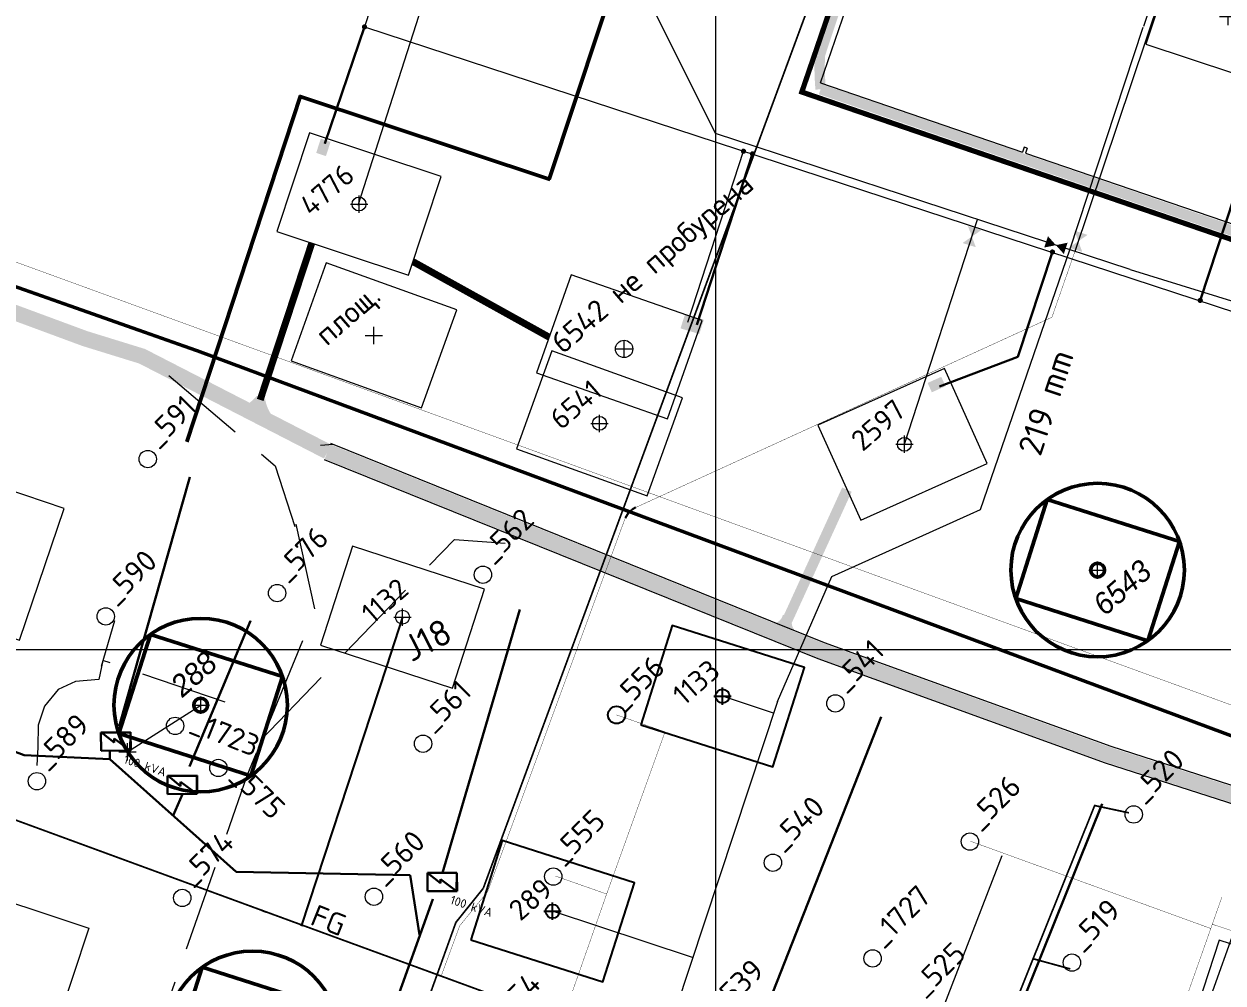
# Model space of a CAD drawing. Header units: millimetres. Extents: x 519 to 9564855, y -810 to 5021775.
# Drawn here: x 9530601 to 9531292, y 5000808 to 5001361 of the extents above; entities that cross this region are included whole.
import ezdxf
from ezdxf.enums import TextEntityAlignment as Align

# ---------------------------------------------------------------- set-up
doc = ezdxf.new("R2010")
doc.units = ezdxf.units.MM
doc.header["$LTSCALE"] = 2
doc.header["$MEASUREMENT"] = 0
doc.header["$PDMODE"] = 2
doc.header["$PDSIZE"] = 5
doc.linetypes.add('92051501$0$GROUND2', pattern=[35, 25, -10])
doc.linetypes.add('DASHED', pattern=[0.75, 0.5, -0.25])
for name, color, linetype in [('Existing roads', 41, 'Continuous'), ('FIBERGLASS', 212, 'Continuous'), ('Future Roads', 44, 'Continuous'), ('GRID_PULKOVO', 7, 'Continuous'), ('OilColl&Flowlines', 3, 'Continuous'), ('OLD WELLS(dr.bfr2000)', 24, 'Continuous'), ('ROAD_FIELD', 255, '92051501$0$GROUND2'), ('ROAD_GROUND', 9, 'Continuous'), ('Stage 10 wells', 7, 'Continuous'), ('stage 7.frame', 7, 'Continuous'), ('Stage 9.Frame&Text', 7, 'Continuous'), ('vodovod', 5, 'Continuous'), ('вода', 150, 'Continuous'), ('Скважины 2019г.', 241, 'Continuous'), ('Скважины на 2025 год _ОСМОТР', 5, 'Continuous'), ('утвержд. 2016', 40, 'Continuous')]:
    doc.layers.add(name, color=color, linetype=linetype)
for name, color, linetype, lineweight in [('PPLINE_GAS', 4, 'GAS_LINE', 30), ('SteamInjInfrastructure', 25, 'Continuous', 100), ('неф.коллектор', 94, 'g5_122_n', 30), ('Скважины на 2022 год', 60, 'Continuous', 13), ('Скважины на 2023 год', 201, 'Continuous', 20), ('Скважины на 2024 год-125', 10, 'Continuous', 40), ('Скважины на 2026', 222, 'Continuous', 50), ('ТХ_Проект. НГ', 244, 'g_122_n', 50), ('ТХ_Сущ. НГ', 244, 'g_122_n', 5), ('Электро', 1, 'Continuous', 30), ('Электроснаб', 1, 'Continuous', 18), ('Электроснабжене', 1, 'Continuous', 18)]:
    doc.layers.add(name, color=color, linetype=linetype, lineweight=lineweight)
doc.styles.add('92051501$0$STANDARD', font='simplex.shx')
doc.styles.add('Elect', font='isocpeur.ttf')
doc.styles.add('GeoApp', font='', dxfattribs={"height": 1})
doc.styles.add('Line_GUGK', font='')
doc.styles.get("Standard").update_dxf_attribs({"font": 'isocpeur.ttf', "width": 0.5})
doc.styles.get('GeoApp').set_extended_font_data('D431', italic=True)
doc.styles.get('Line_GUGK').set_extended_font_data('Bm431', italic=True)
doc.linetypes.add('g5_122_n', pattern='A,1,-1,1.5,-0.3,["Н",GeoApp,S=1,R=0,X=0,Y=-0.5],-1.5,1.5,-1,4,-1,4,-1,3', length=20.8)
doc.linetypes.add('g_122_n', pattern='A,2,-2,3,-0.6,["Н",Line_GUGK,S=2,R=0,X=0,Y=-1],-3,3,-2,8,-2,8,-2,6', length=41.6)
doc.linetypes.add('GAS_LINE', pattern='A,0.5,-0.2,["G",92051501$0$STANDARD,S=0.1,R=0,X=-0.1,Y=-0.05],-0.05', length=0.75)
doc.linetypes.add('STM_LINE', pattern='A,0.5,-0.2,["S",92051501$0$STANDARD,S=0.1,R=0,X=-0.1,Y=-0.05],-0.05', length=0.75)
doc.linetypes.add('WTR_LINE', pattern='A,0.5,-0.2,["W",92051501$0$STANDARD,S=0.1,R=0,X=-0.1,Y=-0.05],-0.05', length=0.75)

msp = doc.modelspace()

# ---------------------------------------------------------------- hatches: boundary and pattern name
at = {"layer": 'Existing roads', "lineweight": 0}
h = msp.add_hatch(color=256, dxfattribs=at)
edge = h.paths.add_edge_path()
edge.add_line((9530735.51973, 5001146.08319), (9530740.26576, 5001144.49134))
edge.add_arc((9530760.66862, 5001147.21926), 20.58442, 187.61544673, 221.50735806)
edge.add_line((9530745.25355, 5001133.57763), (9530727.09389, 5001139.58634))
edge.add_arc((9530715.45593, 5001163.39195), 26.4981, 296.05282574, 319.21610865)
at = {"layer": 'Future Roads', "linetype": 'ByBlock', "lineweight": 0}
h = msp.add_hatch(color=256, dxfattribs=at)
edge = h.paths.add_edge_path()
edge.add_line((9531041.61317, 5001019.00729), (9531038.76504, 5001019.94969))
edge.add_arc((9531032.39889, 5001021.32267), 6.51252, 270.73939806, 347.82943688, ccw=False)
edge.add_line((9531032.48293, 5001014.8107), (9531039.46066, 5001012.5019))
edge.add_line((9531039.46066, 5001012.5019), (9531046.43838, 5001010.19309))
edge.add_arc((9531050.38998, 5001015.36975), 6.51252, 155.55367521, 232.64371401, ccw=False)
edge.add_line((9531044.46131, 5001018.06489), (9531041.61317, 5001019.00729))
at = {"layer": 'Электро', "ltscale": 7.5}
msp.add_hatch(color=256, dxfattribs=at).paths.add_polyline_path([(9530777.98648, 5001292.54832), (9530772.36411, 5001294.37438), (9530769.70197, 5001286.17774), (9530775.32434, 5001284.35168)])
at = {"layer": 'Электро'}
for points in [[(9530993.18319, 5001189.93412), (9530987.55107, 5001191.72988), (9530984.93309, 5001183.51903), (9530990.56522, 5001181.72327)], [(9531122.21054, 5001153.57851), (9531124.62183, 5001148.18117), (9531132.4904, 5001151.6965), (9531130.07911, 5001157.09384)]]:
    msp.add_hatch(color=256, dxfattribs=at).paths.add_polyline_path(points)
at = {"layer": 'Электроснаб', "linetype": 'ByBlock', "lineweight": 0, "ltscale": 7.5}
msp.add_hatch(color=1, dxfattribs=at).paths.add_polyline_path([(9530777.98648, 5001292.54832), (9530772.36411, 5001294.37438), (9530769.70197, 5001286.17774), (9530775.32434, 5001284.35168)])
at = {"layer": 'Электроснаб', "linetype": 'ByBlock', "lineweight": 0}
for points in [[(9530987.99405, 5001191.46758), (9530982.36193, 5001193.26334), (9530979.74396, 5001185.05249), (9530985.37608, 5001183.25673)], [(9531122.21054, 5001153.57851), (9531124.62183, 5001148.18117), (9531132.4904, 5001151.6965), (9531130.07911, 5001157.09384)]]:
    msp.add_hatch(color=1, dxfattribs=at).paths.add_polyline_path(points)
at = {"layer": 'Электроснабжене', "linetype": 'ByBlock', "lineweight": 0, "ltscale": 7.5}
msp.add_hatch(color=1, dxfattribs=at).paths.add_polyline_path([(9530777.98648, 5001292.54832), (9530772.36411, 5001294.37438), (9530769.70197, 5001286.17774), (9530775.32434, 5001284.35168)])
at = {"layer": 'Электроснабжене', "linetype": 'ByBlock', "lineweight": 0}
msp.add_hatch(color=1, dxfattribs=at).paths.add_polyline_path([(9531122.21054, 5001153.57851), (9531124.62183, 5001148.18117), (9531132.4904, 5001151.6965), (9531130.07911, 5001157.09384)])

# ---------------------------------------------------------------- linework, layer by layer
at = {"color": 6, "linetype": 'STM_LINE', "lineweight": 0, "ltscale": 15}
msp.add_line((9531302.39619, 5000847.49796), (9531101.83438, 5000290.77807), dxfattribs=at)
at = {"color": 5, "linetype": 'WTR_LINE', "lineweight": 0, "ltscale": 100, "const_width": 2}
msp.add_lwpolyline([(9527059.994, 5002488.058), (9527832.679, 5002214.15), (9528541.641, 5001967.805), (9529684.446, 5001530.752), (9530702.239, 5001171.723), (9531496.57, 5000875.96), (9531289.842, 5000268.677), (9531235.995, 5000198.308)], dxfattribs=at)
at = {"color": 6, "linetype": 'ByBlock', "lineweight": 0, "ltscale": 5, "const_width": 1}
msp.add_lwpolyline([(9530211.4688, 5001062.5142), (9530204.48, 5001045.33), (9531005.1512, 5000751.7121), (9531170.4258, 5000704.4931), (9531547.2339, 5000571.2741), (9531573.2724, 5000563.4791), (9531746.2514, 5000501.3054), (9532131.7479, 5000365.3913)], dxfattribs=at)
for points, elevation in [([(9531238.2379, 5000905.7464), (9531218.49348, 5000909.95782), (9531139.55494, 5000713.42466)], -0.0567), ([(9531204.4533, 5000815.7646), (9531183.0193, 5000821.6378)], -1.1673)]:
    msp.add_lwpolyline(points, dxfattribs=dict(at, elevation=elevation))
at = {"layer": 'DEFPOINTS', "color": 1, "lineweight": 0, "ltscale": 80}
msp.add_point((9531108.8, 5001118.2), dxfattribs=at)
at = {"layer": 'FIBERGLASS', "lineweight": 0, "extrusion": (-8.62e-14, -1e-16, -1)}
for p, q in [((9531049.66616, 5001321.27018), (9531118.61306, 5001522.42529)), ((9531049.66614, 5001321.27015), (9531771.54988, 5001073.7862))]:
    msp.add_line(p, q, dxfattribs=at)
at = {"layer": 'FIBERGLASS', "linetype": 'ByBlock', "lineweight": 0, "ltscale": 50, "const_width": 0.2, "elevation": 0}
msp.add_lwpolyline([(9531663.51753, 5000834.43473), (9530282.91278, 5001337.5583), (9530369.38107, 5001580.05814)], dxfattribs=at)
at = {"layer": 'FIBERGLASS', "linetype": 'DASHED', "lineweight": 0, "ltscale": 0.07, "const_width": 3, "elevation": 0}
msp.add_lwpolyline([(9531445.63554, 5000134.93508), (9531453.49473, 5000148.15449), (9531449.60856, 5000150.46489), (9531470.33504, 5000210.90981), (9531511.62837, 5000306.16539), (9531598.86686, 5000505.13692), (9531687.23701, 5000704.64662), (9531690.12365, 5000713.15835), (9531775.3157, 5001066.34806), (9531771.80796, 5001073.56077), (9531049.66614, 5001321.27015), (9531118.61306, 5001522.42529), (9531116.27538, 5001523.22654)], dxfattribs=at)
at = {"layer": 'Future Roads', "linetype": 'ByBlock', "lineweight": 0, "ltscale": 25, "const_width": 6}
msp.add_lwpolyline([(9531121.80102, 5001502.48526, 0.305155909), (9531112.06799, 5001499.76202), (9531059.98246, 5001342.34775, 0.027529448), (9531060.49746, 5001322.86625), (9531759.11142, 5001082.79176)], format="xyb", dxfattribs=at)
at = {"layer": 'Future Roads', "linetype": 'ByBlock', "lineweight": 0, "const_width": 6, "flags": 128}
msp.add_lwpolyline([(9531039.62581, 5001013.1232), (9531075.67519, 5001092.0611)], dxfattribs=at)
at = {"layer": 'GRID_PULKOVO', "lineweight": 0}
for p, q in [((9531000, 5010000), (9531000, 4992000)), ((9519000, 5001000), (9533000, 5001000))]:
    msp.add_line(p, q, dxfattribs=at)
at = {"layer": 'OilColl&Flowlines', "lineweight": 0}
for p, q in [((9531300.01635, 5001506.78657), (9531207.13349, 5001229.40433)), ((9531238.96, 5001218.94), (9530999.85661, 5001297.29699))]:
    msp.add_line(p, q, dxfattribs=at)
at = {"layer": 'OilColl&Flowlines', "linetype": 'ByBlock', "lineweight": 0}
for p, q in [((9531296.78395, 5001507.86934, 0), (9531246.65139, 5001359.12988)), ((9530794, 5001256), (9530864.44633, 5001476.41745)), ((9531238.96, 5001218.94), (9531812.4663, 5001041.3966)), ((9531066.89, 5001042.06), (9531146.67, 5001077.86)), ((9531146.67, 5001077.86), (9531152.71981, 5001080.60652)), ((9531035.57, 5000969.98), (9531066.89, 5001042.06)), ((9531035.57, 5000969.98), (9530902.52804, 5000567.89706))]:
    msp.add_line(p, q, dxfattribs=at)
at = {"layer": 'OilColl&Flowlines', "color": 3, "linetype": 'ByBlock', "lineweight": 0, "ltscale": 25}
for p, q in [((9531108.8, 5001118.2), (9531151.00385, 5001247.86368)), ((9531033.35535, 5000963.28685), (9531004, 5000973)), ((9530986.70419, 5000822.29645), (9530906, 5000849))]:
    msp.add_line(p, q, dxfattribs=at)
at = {"layer": 'OilColl&Flowlines', "color": 6, "linetype": 'ByBlock', "lineweight": 0, "ltscale": 2, "const_width": 1}
for points in [[(9531104.85296, 5001509.70379), (9530866.01145, 5000862.19972)], [(9530866.01145, 5000862.19972), (9530850.24773, 5000842.6007)], [(9530850.24773, 5000842.6007), (9530431.8, 4999680.1)]]:
    msp.add_lwpolyline(points, dxfattribs=at)
at = {"layer": 'OilColl&Flowlines', "lineweight": 0, "flags": 128}
msp.add_lwpolyline([(9531203.92696, 5001229.79093), (9531246.53785, 5001358.5707)], dxfattribs=at)
at = {"layer": 'OilColl&Flowlines', "color": 3, "linetype": 'ByBlock', "lineweight": 0}
msp.add_lwpolyline([(9531146.16315, 5001233.02082, 8, 0, 0), (9531147.72793, 5001237.971, 0, 8, 0), (9531149.25712, 5001242.80859, 8, 8, 0)], format="xyseb", dxfattribs=at)
at = {"layer": 'OilColl&Flowlines', "lineweight": 0}
msp.add_lwpolyline([(9531207.51925, 5001230.34913, 8, 0, 0), (9531209.08403, 5001235.2993, 0, 8, 0), (9531210.61322, 5001240.1369, 8, 8, 0)], format="xyseb", dxfattribs=at)
at = {"layer": 'OilColl&Flowlines', "linetype": 'ByBlock', "lineweight": 0, "flags": 128}
msp.add_lwpolyline([(9531152.71981, 5001080.60652), (9531204.11496, 5001230.35913)], dxfattribs=at)
at = {"layer": 'OilColl&Flowlines', "lineweight": 0}
for points in [[(9531191.57163, 5001238.16486), (9531189.40515, 5001231.61728), (9531196.15877, 5001233.01484)], [(9531202.91238, 5001234.41241), (9531196.15877, 5001233.01484), (9531200.7459, 5001227.86482)]]:
    msp.add_solid(points, dxfattribs=at)
at = {"layer": 'OLD WELLS(dr.bfr2000)', "lineweight": 0}
for centre in [(9530672.6, 5001109.7), (9530865.8, 5001043), (9530747.2, 5001032.4), (9530648.4, 5001019), (9531069, 5000968.8), (9530942.9, 5000962.2), (9530688.4, 5000955.9), (9530831.3, 5000945.6), (9530713.3, 5000931.6), (9530608.7, 5000924), (9531241, 5000904.8), (9531146.6, 5000889.2), (9531033, 5000877), (9530906.4, 5000869), (9530692.5, 5000856.7), (9530803, 5000857.4), (9531090.5, 5000821.8), (9531205.4, 5000819.4)]:
    msp.add_circle(centre, 5, dxfattribs=at)
at = {"layer": 'OLD WELLS(dr.bfr2000)'}
msp.add_circle((9530942.9, 5000962.2), 5, dxfattribs=at)
msp.add_circle((9530942.9, 5000962.2), 5, dxfattribs=at)
at = {"layer": 'PPLINE_GAS', "linetype": 'GAS_LINE', "lineweight": 0, "ltscale": 20, "extrusion": (-8.62e-14, -1e-16, -1)}
for p, q in [((9531060.46296, 5001326.55494), (9531092.22572, 5001419.22461)), ((9531060.46296, 5001326.55494), (9531176.81587, 5001286.67468)), ((9531177.78793, 5001289.51073), (9531176.81587, 5001286.67468)), ((9531179.67988, 5001288.86227), (9531177.78793, 5001289.51073)), ((9531179.67988, 5001288.86227), (9531178.70782, 5001286.0262)), ((9531178.70782, 5001286.0262), (9531366.01268, 5001221.82698))]:
    msp.add_line(p, q, dxfattribs=at)
at = {"layer": 'ROAD_FIELD', "color": 9, "lineweight": 0, "flags": 128}
for points in [[(9530684.84073, 5001157.83369), (9530746.02035, 5001105.7247), (9530757.37154, 5001070.75855)], [(9530757.95463, 5001072.22617), (9530768.97851, 5001022.47675), (9530729.76751, 5000927.05708), (9530673.235, 5000765.284), (9530635.437, 5000722.755), (9530585.35562, 5000740.65434)], [(9530737.85222, 5000947.69458), (9530849.46119, 5001063.39442), (9530897.03124, 5001059.86665)]]:
    msp.add_lwpolyline(points, dxfattribs=at)
at = {"layer": 'ROAD_FIELD', "lineweight": 0}
for points in [[(9530646.00574, 5000990.30339), (9530653.537, 5001016.555)], [(9530717.16449, 5000969.55816), (9530646.737, 5000993.655), (9530644.337, 5000982.655), (9530631.037, 5000981.455), (9530621.037, 5000976.755), (9530613.037, 5000967.155), (9530609.337, 5000956.355), (9530609.137, 5000943.655), (9530608.637, 5000932.955)]]:
    msp.add_lwpolyline(points, dxfattribs=at)
at = {"layer": 'ROAD_GROUND', "color": 8, "lineweight": 0, "const_width": 9}
for points in [[(9530776.30839, 5001113.9611), (9530669.337, 5001168.955), (9530636.337, 5001179.155), (9530577.937, 5001200.755), (9530334.837, 5001286.255), (9529986.337, 5001328.055), (9529815.437, 5001399.755), (9529533.637, 5001542.755), (9529011.437, 5001703.155), (9528790.32184, 5001728.35147)], [(9531644.22779, 5000818.82306), (9531434.35309, 5000880.56974), (9531339.01792, 5000902.9059), (9531226.34602, 5000939.18458), (9531060.88808, 5000999.15386), (9530776.30839, 5001113.9611)]]:
    msp.add_lwpolyline(points, dxfattribs=at)
at = {"layer": 'ROAD_GROUND', "lineweight": 0}
for points in [[(9530779.48137, 5001118.07258), (9530772.20802, 5001117.4258)], [(9531632.52157, 5000827.48532), (9531435.62992, 5000885.40599), (9531340.35664, 5000907.72765), (9531227.96466, 5000943.9162), (9531062.67586, 5001003.82418), (9530778.17903, 5001118.59798)], [(9531629.69939, 5000817.89181), (9531433.07627, 5000875.7335), (9531337.6792, 5000898.08416), (9531224.72739, 5000934.45296), (9531059.10031, 5000994.48355), (9530774.43774, 5001109.32421)]]:
    msp.add_lwpolyline(points, dxfattribs=at)
at = {"layer": 'Stage 10 wells', "color": 0, "linetype": 'ByBlock', "lineweight": 0}
msp.add_lwpolyline([(9531083.60033, 5001074.42371), (9531156.60115, 5001107.22569), (9531131.99966, 5001161.9763), (9531058.99885, 5001129.17432)], close=True, dxfattribs=at)
msp.add_circle((9531108.8, 5001118.2), 4, dxfattribs=at)
msp.add_point((9531108.8, 5001118.2), dxfattribs=at)
at = {"layer": 'stage 7.frame', "color": 0, "linetype": 'ByBlock', "lineweight": 0}
msp.add_lwpolyline([(9530746.98202, 5001240.77759), (9530822.96254, 5001215.63702), (9530841.81798, 5001272.62241), (9530765.83745, 5001297.76299)], close=True, dxfattribs=at)
msp.add_circle((9530794.4, 5001256.7), 4, dxfattribs=at)
at = {"layer": 'stage 7.frame', "color": 0, "linetype": 'ByBlock', "lineweight": 0, "ltscale": 80}
msp.add_point((9530794.4, 5001256.7), dxfattribs=at)
at = {"layer": 'Stage 9.Frame&Text', "color": 0, "linetype": 'ByBlock', "lineweight": 0, "elevation": 0.00005}
msp.add_lwpolyline([(9531248.09217, 5001348.88591), (9531324.0727, 5001323.74533), (9531342.92814, 5001380.73072), (9531266.94761, 5001405.8713)], close=True, dxfattribs=at)
at = {"layer": 'Stage 9.Frame&Text', "color": 0, "lineweight": 0, "elevation": 0.00005}
msp.add_lwpolyline([(9530992.17301, 5001189.53102), (9530916.64002, 5001215.98581), (9530896.79893, 5001159.33606), (9530972.33192, 5001132.88127)], close=True, dxfattribs=at)
at = {"layer": 'Stage 9.Frame&Text', "color": 0, "lineweight": 0}
msp.add_circle((9530947.24351, 5001173.183, 0.00005), 5, dxfattribs=at)
at = {"layer": 'Stage 9.Frame&Text', "color": 0, "linetype": 'ByBlock', "lineweight": 0}
msp.add_point((9531295.5, 5001364.9), dxfattribs=at)
at = {"layer": 'Stage 9.Frame&Text', "color": 0, "lineweight": 0}
msp.add_point((9530947.24351, 5001173.183, 0.00005), dxfattribs=at)
at = {"layer": 'SteamInjInfrastructure', "color": 6, "linetype": 'STM_LINE', "lineweight": 0, "ltscale": 15}
msp.add_line((9531047.741, 5000577.312), (9531165.104, 5000881.24), dxfattribs=at)
at = {"layer": 'vodovod', "linetype": 'WTR_LINE', "lineweight": 0, "ltscale": 5, "const_width": 0.2}
for points in [[(9530704.96506, 5000174.57734), (9530774.16411, 5000396.69702), (9530895.92676, 5000690.70825), (9530887.84927, 5000714.17807), (9530903.73169, 5000763.72471), (9530937.15121, 5000858.935), (9530970.82124, 5000952.43659), (9530942.9, 5000962.2)], [(9531285.45154, 5000839.08196), (9531146.7397, 5000889.44378)], [(9530937.15121, 5000858.935), (9530907.54429, 5000869.34664)], [(9530770.71024, 5000385.61056), (9531027.5376, 5000301.86872), (9531104.73863, 5000340.91071), (9531188.12734, 5000568.28257), (9531252.89709, 5000746.93671), (9531291.87304, 5000857.25798)], [(9531286.31098, 5000841.51457), (9531322.19969, 5000829.70243)]]:
    msp.add_lwpolyline(points, dxfattribs=at)
at = {"layer": 'вода', "linetype": 'ByBlock', "lineweight": -2, "ltscale": 50}
msp.add_line((9530738.28884, 5000849.57445), (9530740.62199, 5000848.67646), dxfattribs=at)
msp.add_arc((9530958.7153, 5001070.96975), 11.823, 114.18906195, 156.61506787, dxfattribs=at)
at = {"layer": 'неф.коллектор', "linetype": 'ByBlock', "lineweight": -2, "ltscale": 50, "const_width": 0.2}
msp.add_lwpolyline([(9530841.80528, 5000811.77617), (9530852.45938, 5000840.66746), (9530868.51232, 5000860.23573), (9530947.86345, 5001075.66237), (9530948.83534, 5001077.46358), (9530949.69938, 5001078.61805), (9530950.76992, 5001079.72499), (9530951.97512, 5001080.68331), (9530953.26114, 5001081.45953), (9530955.27838, 5001082.3972), (9531193.84269, 5001191.41634), (9531207.12322, 5001229.37329)], dxfattribs=at)
at = {"layer": 'Скважины 2019г.', "color": 0, "linetype": 'ByBlock', "lineweight": 0, "ltscale": 50}
msp.add_lwpolyline([(9531172.97913, 5001029.26257), (9531249.20178, 5001004.97044), (9531267.42087, 5001062.13743), (9531191.19822, 5001086.42956)], close=True, dxfattribs=at)
at = {"layer": 'Скважины 2019г.', "color": 0, "linetype": 'ByBlock', "lineweight": 0, "flags": 128}
msp.add_lwpolyline([(9530619.85119, 5000782.35333), (9530543.90086, 5000807.48392), (9530562.7488, 5000864.44667), (9530638.69914, 5000839.31608)], close=True, dxfattribs=at)
at = {"layer": 'Скважины 2019г.', "color": 0, "linetype": 'ByBlock', "lineweight": 0, "ltscale": 50}
msp.add_point((9531220.2, 5001045.7), dxfattribs=at)
at = {"layer": 'Скважины на 2022 год', "color": 0, "linetype": 'ByBlock', "lineweight": 0}
msp.add_lwpolyline([(9530755.19346, 5001166.35298), (9530830.44697, 5001139.20689), (9530850.80654, 5001195.64702), (9530775.55303, 5001222.79311)], close=True, dxfattribs=at)
at = {"layer": 'Скважины на 2022 год', "color": 0, "lineweight": 0}
for points in [[(9530885.23346, 5001115.62298), (9530960.48697, 5001088.47689), (9530980.84654, 5001144.91702), (9530905.59303, 5001172.06311)], [(9530772.11895, 5001002.37483), (9530848.20347, 5000977.65347), (9530866.74449, 5001034.71686), (9530790.65997, 5001059.43822)]]:
    msp.add_lwpolyline(points, close=True, dxfattribs=at)
for centre in [(9530933.04, 5001130.27), (9530819.43172, 5001018.54585)]:
    msp.add_circle(centre, 4, dxfattribs=at)
at = {"layer": 'Скважины на 2022 год', "color": 0, "linetype": 'ByBlock', "lineweight": 0, "ltscale": 50}
msp.add_point((9530803, 5001181), dxfattribs=at)
at = {"layer": 'Скважины на 2022 год', "color": 0, "lineweight": 0, "ltscale": 50}
for p in [(9530933.04, 5001130.27), (9530819.43172, 5001018.54585)]:
    msp.add_point(p, dxfattribs=at)
at = {"layer": 'Скважины на 2023 год', "linetype": 'ByBlock', "lineweight": -2, "ltscale": 50}
msp.add_line((9530946.61952, 5001080.7298), (9530948.95596, 5001079.84038), dxfattribs=at)
at = {"layer": 'Скважины на 2023 год', "color": 0, "linetype": 'ByBlock', "lineweight": 0}
msp.add_lwpolyline([(9530567.53926, 5001100.39543), (9530541.87055, 5001024.62527), (9530598.69817, 5001005.37374), (9530624.36688, 5001081.1439)], close=True, dxfattribs=at)
at = {"layer": 'Скважины на 2024 год-125', "color": 0, "linetype": 'ByBlock', "lineweight": 0}
msp.add_lwpolyline([(9531271.68723, 5000775.32898), (9531347.77175, 5000750.60762), (9531366.31277, 5000807.67102), (9531290.22825, 5000832.39238)], close=True, dxfattribs=at)
at = {"layer": 'Скважины на 2025 год _ОСМОТР', "color": 0, "linetype": 'ByBlock', "lineweight": -2, "ltscale": 50}
for points in [[(9530956.77913, 5000956.56257), (9531033.00178, 5000932.27044), (9531051.22087, 5000989.43743), (9530974.99822, 5001013.72956)], [(9530858.77522, 5000832.55914), (9530934.99787, 5000808.26701), (9530953.21697, 5000865.434), (9530876.99432, 5000889.72613)]]:
    msp.add_lwpolyline(points, close=True, dxfattribs=at)
at = {"layer": 'Скважины на 2025 год _ОСМОТР', "color": 0, "linetype": 'ByBlock', "lineweight": -2}
for centre in [(9531004, 5000973), (9530906, 5000849)]:
    msp.add_circle(centre, 4, dxfattribs=at)
msp.add_point((9531004, 5000973), dxfattribs=at)
at = {"layer": 'Скважины на 2025 год _ОСМОТР', "color": 0, "lineweight": -2}
msp.add_point((9530906, 5000849), dxfattribs=at)
at = {"layer": 'Скважины на 2026', "lineweight": 5}
msp.add_line((9530661, 5000941), (9530703.2, 5000967.81), dxfattribs=at)
at = {"layer": 'Скважины на 2026', "linetype": 'ByBlock', "ltscale": 50}
for points in [[(9531172.97913, 5001029.26257), (9531249.20178, 5001004.97044), (9531267.42087, 5001062.13743), (9531191.19822, 5001086.42956)], [(9530685.77913, 5000759.56257), (9530762.00178, 5000735.27044), (9530780.22087, 5000792.43743), (9530703.99822, 5000816.72956)]]:
    msp.add_lwpolyline(points, close=True, dxfattribs=at)
at = {"layer": 'Скважины на 2026', "linetype": 'ByBlock', "ltscale": 50, "elevation": 0}
msp.add_lwpolyline([(9530655.88232, 5000951.40224), (9530732.10497, 5000927.11011), (9530750.32406, 5000984.2771), (9530674.10141, 5001008.56923)], close=True, dxfattribs=at)
at = {"layer": 'Скважины на 2026', "linetype": 'ByBlock', "ltscale": 50}
for centre in [(9531220.2, 5001045.7), (9530703.10319, 5000967.83967, 0), (9530733, 5000776)]:
    msp.add_circle(centre, 50, dxfattribs=at)
at = {"layer": 'Скважины на 2026', "linetype": 'ByBlock'}
for centre in [(9531220.2, 5001045.7), (9530703.10319, 5000967.83967, 0)]:
    msp.add_circle(centre, 4, dxfattribs=at)
at = {"layer": 'Скважины на 2026', "linetype": 'ByBlock', "lineweight": 0}
for p in [(9531220.2, 5001045.7), (9530703.2, 5000967.81), (9530661, 5000941)]:
    msp.add_point(p, dxfattribs=at)
at = {"layer": 'ТХ_Проект. НГ', "color": 3, "linetype": 'ByBlock', "ltscale": 0.3, "elevation": -24.4816}
msp.add_lwpolyline([(9530962.5607, 5001447.8129), (9530904.10623, 5001271.09728)], dxfattribs=at)
at = {"layer": 'ТХ_Проект. НГ', "color": 3, "linetype": 'ByBlock', "ltscale": 0.3}
for points in [[(9530760.65204, 5001319.11722), (9530695.09551, 5001119.70299)], [(9530904.58216, 5001270.93976), (9530759.89728, 5001318.82611)]]:
    msp.add_lwpolyline(points, dxfattribs=at)
at = {"layer": 'ТХ_Проект. НГ', "color": 3, "linetype": 'ByBlock', "lineweight": -2, "ltscale": 0.3, "elevation": 3.444}
msp.add_lwpolyline([(9530819.43172, 5001018.54585), (9530810.16121, 5000990.01415)], dxfattribs=at)
at = {"layer": 'ТХ_Проект. НГ', "color": 3, "linetype": 'ByBlock', "lineweight": -2, "ltscale": 0.3}
msp.add_lwpolyline([(9530810.16121, 5000990.01415), (9530761.1367, 5000840.35073)], dxfattribs=at)
at = {"layer": 'ТХ_Сущ. НГ', "color": 3, "linetype": 'ByBlock', "lineweight": 13, "ltscale": 0.3, "elevation": -24.40459}
msp.add_lwpolyline([(9530926.75571, 5001458.03448), (9530961.12961, 5001448.40768), (9530963.44651, 5001447.44488), (9530965.37631, 5001446.53148), (9530951.49691, 5001392.30848), (9530957.86431, 5001381.47668), (9530999.85661, 5001297.29699)], dxfattribs=at)
at = {"layer": 'утвержд. 2016', "color": 42, "linetype": 'ByBlock', "lineweight": 0, "ltscale": 5, "const_width": 4, "elevation": 0.0001}
msp.add_lwpolyline([(9530767.15897, 5001234.10141), (9530737.41635, 5001143.80217)], dxfattribs=at)
at = {"layer": 'утвержд. 2016', "color": 42, "linetype": 'ByBlock', "lineweight": 0, "ltscale": 5, "const_width": 4}
msp.add_lwpolyline([(9530904.01881, 5001179.95007), (9530825.55329, 5001223.46684)], dxfattribs=at)
at = {"layer": 'Электро', "ltscale": 50}
msp.add_line((9530774.71023, 5001291.65839), (9530797.54747, 5001358.8004, -0.00001), dxfattribs=at)
at = {"layer": 'Электро'}
for p, q in [((9531320.33792, 5001326.15271), (9531279.37117, 5001201.15732, 0)), ((9530989.17901, 5001187.01197), (9531021.2186, 5001285.61968)), ((9531174.15705, 5001168.68953, -0.00001), (9531194.16441, 5001229.15631, -0.00001)), ((9531174.15705, 5001168.68953, -0.00001), (9531129.00583, 5001151.60957)), ((9530462.9843, 5000989.13306, 0), (9530601.31146, 5000939.08655, 0)), ((9531004.43656, 5000729.55923, 0), (9531095.34948, 5000961.09463, 0)), ((9530645.64574, 5000952.13718, 0), (9530662.69417, 5000952.24152, 0)), ((9530645.71045, 5000941.56483, 0), (9530645.64574, 5000952.13718, 0)), ((9530662.59692, 5000952.14307, 0), (9530646.00132, 5000952.0415, 0)), ((9530646.00132, 5000952.0415, 0), (9530653.2131, 5000946.21427, 0)), ((9530662.52323, 5000941.70061, 0), (9530662.59692, 5000952.14307, 0)), ((9530662.69417, 5000952.24152, 0), (9530662.75888, 5000941.66917, 0)), ((9530653.2131, 5000946.21427, 0), (9530653.19857, 5000948.5895, 0)), ((9530653.19857, 5000948.5895, 0), (9530662.52323, 5000941.70061, 0)), ((9530662.75888, 5000941.66917, 0), (9530645.71045, 5000941.56483, 0)), ((9530683.96346, 5000927.08875, 0), (9530701.01189, 5000927.19308, 0)), ((9530684.02817, 5000916.5164, 0), (9530683.96346, 5000927.08875, 0)), ((9530700.91464, 5000927.09463, 0), (9530684.31904, 5000926.99307, 0)), ((9530684.31904, 5000926.99307, 0), (9530691.53082, 5000921.16584, 0)), ((9530691.53082, 5000921.16584, 0), (9530691.51629, 5000923.54107, 0)), ((9530691.51629, 5000923.54107, 0), (9530700.84095, 5000916.65217, 0)), ((9530700.84095, 5000916.65217, 0), (9530700.91464, 5000927.09463, 0)), ((9530701.01189, 5000927.19308, 0), (9530701.0766, 5000916.62073, 0)), ((9530701.0766, 5000916.62073, 0), (9530684.02817, 5000916.5164, 0)), ((9530692.55238, 5000916.56856, 0), (9530687.22205, 5000904.25094, 0)), ((9531133.87732, 5000690.36067, 0), (9531222.80428, 5000910.96248, 0)), ((9530833.79663, 5000871.10597, 0), (9530850.84506, 5000871.21031, 0)), ((9530833.86133, 5000860.53362, 0), (9530833.79663, 5000871.10597, 0)), ((9530850.74781, 5000871.11186, 0), (9530834.15221, 5000871.01029, 0)), ((9530834.15221, 5000871.01029, 0), (9530841.36399, 5000865.18306, 0)), ((9530841.36399, 5000865.18306, 0), (9530841.34945, 5000867.55829, 0)), ((9530841.34945, 5000867.55829, 0), (9530850.67412, 5000860.6694, 0)), ((9530850.67412, 5000860.6694, 0), (9530850.74781, 5000871.11186, 0)), ((9530850.84506, 5000871.21031, 0), (9530850.90976, 5000860.63796, 0)), ((9530850.90976, 5000860.63796, 0), (9530833.86133, 5000860.53362, 0)), ((9530836.98368, 5000855.90406, 0), (9530761.17535, 5000645.77695, 0))]:
    msp.add_line(p, q, dxfattribs=at)
at = {"layer": 'Электро', "ltscale": 25}
for p, q in [((9530696.86015, 5001099.15993, 0), (9530656.21766, 5000955.76495, 0)), ((9530842.44941, 5000871.15893, 0), (9530887.19847, 5001022.99339, 0)), ((9530731.86595, 5001016.36225), (9530696.57802, 5000932.54072)), ((9530601.31146, 5000939.08655, 0), (9530650.81222, 5000936.69164, 0)), ((9530650.81222, 5000936.69164, 0), (9530650.78221, 5000941.59587, 0)), ((9530650.81222, 5000936.69164, 0), (9530723.63188, 5000871.81024, 0)), ((9530723.63188, 5000871.81024, 0), (9530823.792, 5000869.76767, 0)), ((9530823.792, 5000869.76767, 0), (9530829.35613, 5000835.4718, 0))]:
    msp.add_line(p, q, dxfattribs=at)
at = {"layer": 'Электро', "ltscale": 25, "const_width": 1.5}
for points, elevation in [([(9530796.83418, 5001359.03216, 1), (9530798.26076, 5001358.56863, 1)], -0.00001), ([(9531193.41498, 5001229.27886, 1), (9531194.84156, 5001228.81533, 1)], -0.00001), ([(9531278.65787, 5001201.38909, 1), (9531280.08446, 5001200.92556, 1)], 0)]:
    msp.add_lwpolyline(points, format="xyb", close=True, dxfattribs=dict(at, elevation=elevation))
at = {"layer": 'Электро', "const_width": 1.5}
msp.add_lwpolyline([(9531020.50531, 5001285.85144, 1), (9531021.93189, 5001285.38792, 1)], format="xyb", close=True, dxfattribs=at)
at = {"layer": 'Электроснаб', "color": 1, "lineweight": 0, "ltscale": 50}
msp.add_line((9530774.71023, 5001291.65839), (9530797.54747, 5001358.8004, -0.00001), dxfattribs=at)
at = {"layer": 'Электроснаб', "color": 1, "linetype": 'ByBlock', "lineweight": 0}
for p, q in [((9531320.33792, 5001326.15271), (9531279.37117, 5001201.15732, 0)), ((9531174.15705, 5001168.68953, -0.00001), (9531194.16441, 5001229.15631, -0.00001)), ((9531174.15705, 5001168.68953, -0.00001), (9531129.00583, 5001151.60957)), ((9530462.9843, 5000989.13306, 0), (9530601.31146, 5000939.08655, 0)), ((9531004.43656, 5000729.55923, 0), (9531095.34948, 5000961.09463, 0)), ((9530645.64574, 5000952.13718, 0), (9530662.69417, 5000952.24152, 0)), ((9530645.71045, 5000941.56483, 0), (9530645.64574, 5000952.13718, 0)), ((9530662.59692, 5000952.14307, 0), (9530646.00132, 5000952.0415, 0)), ((9530646.00132, 5000952.0415, 0), (9530653.2131, 5000946.21427, 0)), ((9530662.52323, 5000941.70061, 0), (9530662.59692, 5000952.14307, 0)), ((9530662.69417, 5000952.24152, 0), (9530662.75888, 5000941.66917, 0)), ((9530653.2131, 5000946.21427, 0), (9530653.19857, 5000948.5895, 0)), ((9530653.19857, 5000948.5895, 0), (9530662.52323, 5000941.70061, 0)), ((9530662.75888, 5000941.66917, 0), (9530645.71045, 5000941.56483, 0)), ((9530683.96346, 5000927.08875, 0), (9530701.01189, 5000927.19308, 0)), ((9530684.02817, 5000916.5164, 0), (9530683.96346, 5000927.08875, 0)), ((9530700.91464, 5000927.09463, 0), (9530684.31904, 5000926.99307, 0)), ((9530684.31904, 5000926.99307, 0), (9530691.53082, 5000921.16584, 0)), ((9530691.53082, 5000921.16584, 0), (9530691.51629, 5000923.54107, 0)), ((9530691.51629, 5000923.54107, 0), (9530700.84095, 5000916.65217, 0)), ((9530700.84095, 5000916.65217, 0), (9530700.91464, 5000927.09463, 0)), ((9530701.01189, 5000927.19308, 0), (9530701.0766, 5000916.62073, 0)), ((9530701.0766, 5000916.62073, 0), (9530684.02817, 5000916.5164, 0)), ((9530692.55238, 5000916.56856, 0), (9530687.22205, 5000904.25094, 0)), ((9531133.87732, 5000690.36067, 0), (9531222.80428, 5000910.96248, 0)), ((9530833.79663, 5000871.10597, 0), (9530850.84506, 5000871.21031, 0)), ((9530833.86133, 5000860.53362, 0), (9530833.79663, 5000871.10597, 0)), ((9530850.74781, 5000871.11186, 0), (9530834.15221, 5000871.01029, 0)), ((9530834.15221, 5000871.01029, 0), (9530841.36399, 5000865.18306, 0)), ((9530841.36399, 5000865.18306, 0), (9530841.34945, 5000867.55829, 0)), ((9530841.34945, 5000867.55829, 0), (9530850.67412, 5000860.6694, 0)), ((9530850.67412, 5000860.6694, 0), (9530850.74781, 5000871.11186, 0)), ((9530850.84506, 5000871.21031, 0), (9530850.90976, 5000860.63796, 0)), ((9530850.90976, 5000860.63796, 0), (9530833.86133, 5000860.53362, 0)), ((9530836.98368, 5000855.90406, 0), (9530761.17535, 5000645.77695, 0))]:
    msp.add_line(p, q, dxfattribs=at)
at = {"layer": 'Электроснаб', "color": 1, "linetype": 'ByBlock', "lineweight": 0, "ltscale": 25}
for p, q in [((9530696.86015, 5001099.15993, 0), (9530656.21766, 5000955.76495, 0)), ((9530842.44941, 5000871.15893, 0), (9530887.19847, 5001022.99339, 0)), ((9530731.86595, 5001016.36225), (9530696.57802, 5000932.54072)), ((9530601.31146, 5000939.08655, 0), (9530650.81222, 5000936.69164, 0)), ((9530650.81222, 5000936.69164, 0), (9530650.78221, 5000941.59587, 0)), ((9530650.81222, 5000936.69164, 0), (9530723.63188, 5000871.81024, 0)), ((9530723.63188, 5000871.81024, 0), (9530823.792, 5000869.76767, 0)), ((9530823.792, 5000869.76767, 0), (9530829.35613, 5000835.4718, 0))]:
    msp.add_line(p, q, dxfattribs=at)
at = {"layer": 'Электроснаб', "color": 1, "lineweight": 0, "elevation": 0}
msp.add_lwpolyline([(9530830.44566, 5001646.93961), (9530884.70359, 5001625.05038), (9530797.54747, 5001358.8004), (9531658.79457, 5001076.36983)], dxfattribs=at)
at = {"layer": 'Электроснаб', "color": 1, "linetype": 'ByBlock', "lineweight": 0, "ltscale": 25, "const_width": 1.5}
for points, elevation in [([(9530796.83418, 5001359.03216, 1), (9530798.26076, 5001358.56863, 1)], -0.00001), ([(9531193.41498, 5001229.27886, 1), (9531194.84156, 5001228.81533, 1)], -0.00001), ([(9531278.65787, 5001201.38909, 1), (9531280.08446, 5001200.92556, 1)], 0)]:
    msp.add_lwpolyline(points, format="xyb", close=True, dxfattribs=dict(at, elevation=elevation))
at = {"layer": 'Электроснаб', "color": 1, "linetype": 'ByBlock', "lineweight": 0, "const_width": 1.5, "elevation": 0}
msp.add_lwpolyline([(9531015.31617, 5001287.3849, 1), (9531016.74276, 5001286.92137, 1)], format="xyb", close=True, dxfattribs=at)
at = {"layer": 'Электроснабжене', "color": 1, "lineweight": 0, "ltscale": 50}
msp.add_line((9530774.71023, 5001291.65839), (9530797.54747, 5001358.8004, -0.00001), dxfattribs=at)
at = {"layer": 'Электроснабжене', "color": 1, "linetype": 'ByBlock', "lineweight": 0}
for p, q in [((9531320.33792, 5001326.15271), (9531279.37117, 5001201.15732, 0)), ((9530983.98988, 5001188.54543), (9531016.02946, 5001287.15314)), ((9531174.15705, 5001168.68953, -0.00001), (9531194.16441, 5001229.15631, -0.00001)), ((9531174.15705, 5001168.68953, -0.00001), (9531129.00583, 5001151.60957)), ((9530462.9843, 5000989.13306, 0), (9530601.31146, 5000939.08655, 0)), ((9531004.43656, 5000729.55923, 0), (9531095.34948, 5000961.09463, 0)), ((9530645.64574, 5000952.13718, 0), (9530662.69417, 5000952.24152, 0)), ((9530645.71045, 5000941.56483, 0), (9530645.64574, 5000952.13718, 0)), ((9530662.59692, 5000952.14307, 0), (9530646.00132, 5000952.0415, 0)), ((9530646.00132, 5000952.0415, 0), (9530653.2131, 5000946.21427, 0)), ((9530662.52323, 5000941.70061, 0), (9530662.59692, 5000952.14307, 0)), ((9530662.69417, 5000952.24152, 0), (9530662.75888, 5000941.66917, 0)), ((9530653.2131, 5000946.21427, 0), (9530653.19857, 5000948.5895, 0)), ((9530653.19857, 5000948.5895, 0), (9530662.52323, 5000941.70061, 0)), ((9530662.75888, 5000941.66917, 0), (9530645.71045, 5000941.56483, 0)), ((9530683.96346, 5000927.08875, 0), (9530701.01189, 5000927.19308, 0)), ((9530684.02817, 5000916.5164, 0), (9530683.96346, 5000927.08875, 0)), ((9530700.91464, 5000927.09463, 0), (9530684.31904, 5000926.99307, 0)), ((9530684.31904, 5000926.99307, 0), (9530691.53082, 5000921.16584, 0)), ((9530691.53082, 5000921.16584, 0), (9530691.51629, 5000923.54107, 0)), ((9530691.51629, 5000923.54107, 0), (9530700.84095, 5000916.65217, 0)), ((9530700.84095, 5000916.65217, 0), (9530700.91464, 5000927.09463, 0)), ((9530701.01189, 5000927.19308, 0), (9530701.0766, 5000916.62073, 0)), ((9530701.0766, 5000916.62073, 0), (9530684.02817, 5000916.5164, 0)), ((9530692.55238, 5000916.56856, 0), (9530687.22205, 5000904.25094, 0)), ((9531133.87732, 5000690.36067, 0), (9531222.80428, 5000910.96248, 0)), ((9530833.79663, 5000871.10597, 0), (9530850.84506, 5000871.21031, 0)), ((9530833.86133, 5000860.53362, 0), (9530833.79663, 5000871.10597, 0)), ((9530850.74781, 5000871.11186, 0), (9530834.15221, 5000871.01029, 0)), ((9530834.15221, 5000871.01029, 0), (9530841.36399, 5000865.18306, 0)), ((9530841.36399, 5000865.18306, 0), (9530841.34945, 5000867.55829, 0)), ((9530841.34945, 5000867.55829, 0), (9530850.67412, 5000860.6694, 0)), ((9530850.67412, 5000860.6694, 0), (9530850.74781, 5000871.11186, 0)), ((9530850.84506, 5000871.21031, 0), (9530850.90976, 5000860.63796, 0)), ((9530850.90976, 5000860.63796, 0), (9530833.86133, 5000860.53362, 0)), ((9530836.98368, 5000855.90406, 0), (9530761.17535, 5000645.77695, 0))]:
    msp.add_line(p, q, dxfattribs=at)
at = {"layer": 'Электроснабжене', "color": 1, "linetype": 'ByBlock', "lineweight": 0, "ltscale": 25}
for p, q in [((9530696.86015, 5001099.15993, 0), (9530656.21766, 5000955.76495, 0)), ((9530842.44941, 5000871.15893, 0), (9530887.19847, 5001022.99339, 0)), ((9530731.86595, 5001016.36225), (9530696.57802, 5000932.54072)), ((9530601.31146, 5000939.08655, 0), (9530650.81222, 5000936.69164, 0)), ((9530650.81222, 5000936.69164, 0), (9530650.78221, 5000941.59587, 0)), ((9530650.81222, 5000936.69164, 0), (9530723.63188, 5000871.81024, 0)), ((9530723.63188, 5000871.81024, 0), (9530823.792, 5000869.76767, 0)), ((9530823.792, 5000869.76767, 0), (9530829.35613, 5000835.4718, 0))]:
    msp.add_line(p, q, dxfattribs=at)
at = {"layer": 'Электроснабжене', "color": 1, "lineweight": 0, "elevation": 0}
msp.add_lwpolyline([(9530830.44566, 5001646.93961), (9530884.70359, 5001625.05038), (9530797.54747, 5001358.8004), (9531658.79457, 5001076.36983)], dxfattribs=at)
at = {"layer": 'Электроснабжене', "color": 1, "linetype": 'ByBlock', "lineweight": 0, "ltscale": 25, "const_width": 1.5}
for points, elevation in [([(9530796.83418, 5001359.03216, 1), (9530798.26076, 5001358.56863, 1)], -0.00001), ([(9531193.41498, 5001229.27886, 1), (9531194.84156, 5001228.81533, 1)], -0.00001), ([(9531278.65787, 5001201.38909, 1), (9531280.08446, 5001200.92556, 1)], 0)]:
    msp.add_lwpolyline(points, format="xyb", close=True, dxfattribs=dict(at, elevation=elevation))
at = {"layer": 'Электроснабжене', "color": 1, "linetype": 'ByBlock', "lineweight": 0, "const_width": 1.5, "elevation": 0}
msp.add_lwpolyline([(9531015.31617, 5001287.3849, 1), (9531016.74276, 5001286.92137, 1)], format="xyb", close=True, dxfattribs=at)

# ---------------------------------------------------------------- texts
at = {"layer": 'OilColl&Flowlines', "color": 0, "lineweight": 0, "style": 'Elect'}
msp.add_text('219 mm', height=14, rotation=71.69155603, dxfattribs=at).set_placement((9531187.26534, 5001110.66876))
at = {"layer": 'OLD WELLS(dr.bfr2000)', "lineweight": 0, "style": 'Elect'}
for s, rotation, p in [(' _591', 44.99999992, (9530672.6, 5001109.7)), (' _562', 44.99999992, (9530865.8, 5001043)), (' _576', 44.99999992, (9530747.2, 5001032.4)), (' _590', 44.99999992, (9530648.4, 5001019)), (' _541', 44.99999992, (9531069, 5000968.8)), (' _556', 44.99999992, (9530940.84143, 5000957.64343)), (' _561', 44.99999992, (9530831.3, 5000945.6)), (' _589', 44.99999992, (9530608.7, 5000924)), (' _1723', 338.33376046, (9530688.4, 5000955.9)), (' _520', 44.99999992, (9531241, 5000904.8)), (' _575', 315.31353108, (9530713.3, 5000931.6)), (' _526', 44.99999992, (9531146.6, 5000889.2)), (' _540', 44.99999992, (9531033, 5000877)), (' _555', 44.99999992, (9530906.4, 5000869)), (' _560', 44.99999992, (9530803, 5000857.4)), (' _574', 44.99999992, (9530692.5, 5000856.7)), (' _1727', 44.99999992, (9531090.5, 5000821.8)), (' _519', 44.99999992, (9531205.4, 5000819.4)), (' _525', 44.99999992, (9531114.6, 5000792.9)), (' _539', 44.99999992, (9530998.1, 5000782.9)), (' _554', 44.99999992, (9530869.2, 5000775))]:
    msp.add_text(s, height=12.5, rotation=rotation, dxfattribs=at).set_placement(p)
at = {"layer": 'OLD WELLS(dr.bfr2000)', "color": 6, "lineweight": 0, "style": 'Elect'}
msp.add_text('FG', height=12.5, rotation=338.19073792, dxfattribs=at).set_placement((9530765.45646, 5000841.5985))
at = {"layer": 'Stage 10 wells', "color": 0, "linetype": 'ByBlock', "lineweight": 0, "style": 'Elect'}
msp.add_text('2597', height=12, rotation=41, dxfattribs=at).set_placement((9531084.71002, 5001113.58489))
at = {"layer": 'stage 7.frame', "color": 0, "linetype": 'ByBlock', "lineweight": 0, "style": 'Elect'}
msp.add_text('4776', height=12, rotation=41, dxfattribs=at).set_placement((9530766.78097, 5001249.05453))
at = {"layer": 'Stage 9.Frame&Text', "color": 9, "lineweight": 0, "style": 'Elect'}
for s, height, p in [('6542 не пробурена', 12.5015625, (9530911.99538, 5001169.7536)), ('площ.', 12.501563, (9530775.84544, 5001174.31828))]:
    msp.add_text(s, height=height, rotation=41, dxfattribs=at).set_placement(p)
at = {"layer": 'Скважины на 2022 год', "color": 0, "lineweight": 0}
for s, p in [('6541', (9530913.30966, 5001123.22552)), ('1132', (9530804.7577, 5001011.35174))]:
    msp.add_text(s, height=12, rotation=41, dxfattribs=at).set_placement(p, align=Align.BOTTOM_LEFT)
at = {"layer": 'Скважины на 2022 год', "color": 9, "lineweight": 0}
msp.add_text('J18', height=15, rotation=27.12433739, dxfattribs=at).set_placement((9530826.63376, 5000988.41014), align=Align.BOTTOM_LEFT)
at = {"layer": 'Скважины на 2025 год _ОСМОТР', "color": 0, "linetype": 'ByBlock', "lineweight": -2, "style": 'Elect'}
for s, p in [('1133', (9530981.81347, 5000967.0152)), ('289', (9530887.38096, 5000842.8721))]:
    msp.add_text(s, height=12, rotation=41, dxfattribs=at).set_placement(p)
at = {"layer": 'Скважины на 2026', "linetype": 'ByBlock', "style": 'Line_GUGK'}
for s, p in [('6543', (9531224.35466, 5001018.75423)), ('288', (9530692.64135, 5000971.91009, 0))]:
    msp.add_text(s, height=12.5, rotation=41, dxfattribs=at).set_placement(p)
at = {"layer": 'Электро'}
for p in [(9530658.36246, 5000934.5283, -0.00006), (9530846.51335, 5000853.49709, -0.00006)]:
    msp.add_text('100 kVA', height=5, rotation=341.691556, dxfattribs=at).set_placement(p)
at = {"layer": 'Электроснаб', "color": 1, "linetype": 'ByBlock', "lineweight": 0}
for p in [(9530658.36246, 5000934.5283, -0.00006), (9530846.51335, 5000853.49709, -0.00006)]:
    msp.add_text('100 kVA', height=5, rotation=341.691556, dxfattribs=at).set_placement(p)
at = {"layer": 'Электроснабжене', "color": 1, "linetype": 'ByBlock', "lineweight": 0}
for p in [(9530658.36246, 5000934.5283, -0.00006), (9530846.51335, 5000853.49709, -0.00006)]:
    msp.add_text('100 kVA', height=5, rotation=341.691556, dxfattribs=at).set_placement(p)

doc.saveas('drawing.dxf')
